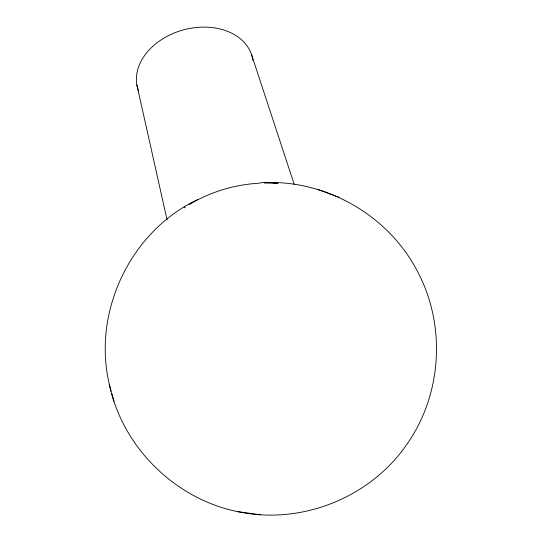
<?xml version="1.0" encoding="UTF-8"?>
<svg xmlns="http://www.w3.org/2000/svg" width="542" height="542" viewBox="0 0 542 542"><rect width="100%" height="100%" fill="white"/><g stroke="black" fill="none" stroke-linecap="round" stroke-linejoin="round"><path stroke-width="0.81" d="M197.715 199.564C128.176 232.382 89.62 317.483 111.205 391.31M260.079 182.81C324.597 178.318 389.224 215.154 418.261 272.944C446.296 326.819 441.703 395.464 406.425 444.962C369.651 498.091 300.512 525.347 237.362 511.58C174.646 498.721 122.472 446.947 109.274 384.292M237.362 511.58L260.472 514.771M278.121 183.481L273.222 182.729L277.314 183.447M339.021 197.281L317.659 189.314M251.454 54.336L294.259 184.537M111.842 393.546L114.044 401.541M136.869 84.87L167.065 219.93M138.528 90.907A59.403 43.8 -15.4 0 1 183.84 29.776A59.403 43.8 -15.4 0 1 252.931 60.413M184.063 207.938A93.542 55.914 -15.4 0 1 185.33 207.091M189.226 204.605A93.542 55.914 -15.4 0 1 259.55 183.21M264.401 183.06A93.542 55.914 -15.4 0 1 275.959 183.447"/></g></svg>
